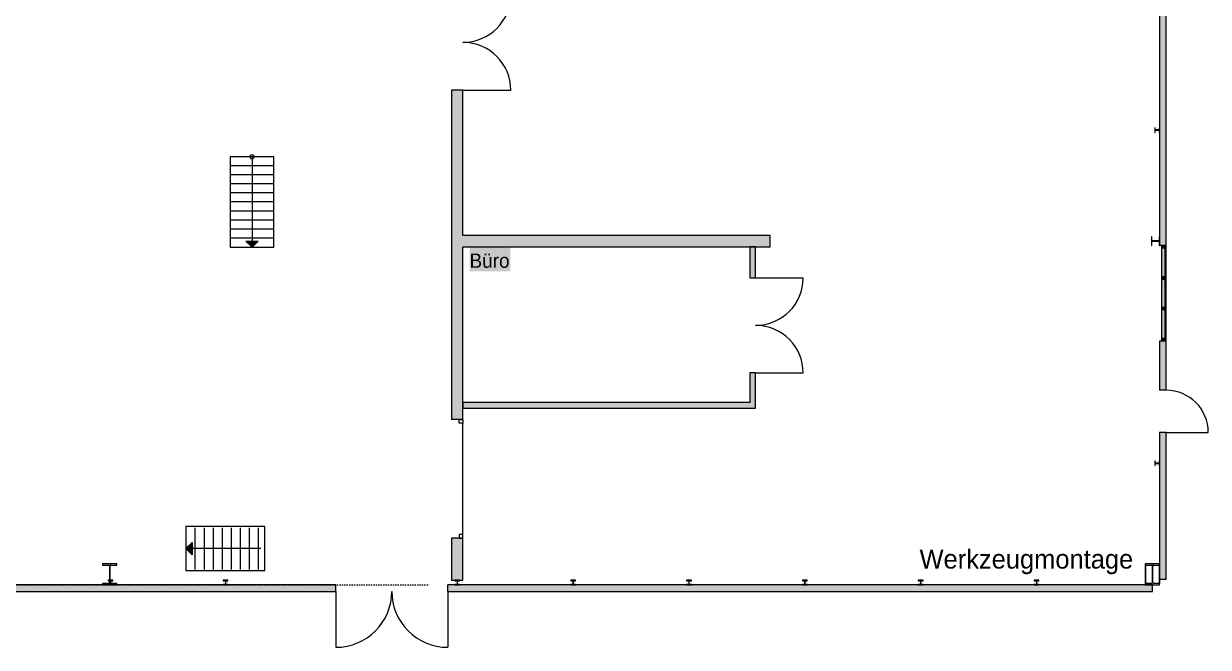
# Model space of a CAD drawing. Header units: inches. Extents: x 57357 to 155319, y 32663 to 109116.
# Drawn here: x 128840 to 153722, y 41598 to 54702 of the extents above; entities that cross this region are included whole.
import ezdxf

# ---------------------------------------------------------------- set-up
doc = ezdxf.new("R2010")
doc.units = ezdxf.units.IN
doc.header["$LTSCALE"] = 300
doc.header["$MEASUREMENT"] = 0
for name, pattern in [('Achse', [0.47, 0.01, -0.16, 0.3]), ('Standardmuster', [0]), ('Wipeout_Contour', [1.01, 0.01, -1])]:
    doc.linetypes.add(name, pattern=pattern)
doc.layers.add('Grundebene', color=7, linetype='Continuous')
doc.styles.add('ARIAL', font='arial.ttf', dxfattribs={"height": 0.2})

# ---------------------------------------------------------------- blocks, each defined once
blk = doc.blocks.new('Color_Area-F37')
at = {"layer": 'Grundebene', "true_color": 0xffffff, "transparency": 33554687}
blk.add_hatch(color=7, dxfattribs=at).paths.add_polyline_path([(152807, 48033), (152747, 48033), (152747, 48093), (152807, 48093)], flags=0)
at = {"layer": 'Grundebene', "color": 18, "linetype": 'Wipeout_Contour', "lineweight": 13, "true_color": 0x000000}
for p, q in [((152747, 48033), (152747, 48093)), ((152747, 48093), (152807, 48093)), ((152807, 48033), (152747, 48033)), ((152807, 48093), (152807, 48033))]:
    blk.add_line(p, q, dxfattribs=at)
blk = doc.blocks.new('Color_Area-F3D')
at = {"layer": 'Grundebene', "true_color": 0xffffff, "transparency": 33554687}
blk.add_hatch(color=7, dxfattribs=at).paths.add_polyline_path([(152747, 50043), (152807, 50043), (152807, 49983), (152747, 49983)], flags=0)
at = {"layer": 'Grundebene', "color": 18, "linetype": 'Wipeout_Contour', "lineweight": 13, "true_color": 0x000000}
for p, q in [((152747, 50043), (152807, 50043)), ((152747, 49983), (152747, 50043)), ((152807, 50043), (152807, 49983)), ((152807, 49983), (152747, 49983))]:
    blk.add_line(p, q, dxfattribs=at)
blk = doc.blocks.new('Color_Area-F43')
at = {"layer": 'Grundebene', "true_color": 0xffffff, "transparency": 33554687}
blk.add_hatch(color=7, dxfattribs=at).paths.add_polyline_path([(152807, 48686), (152807, 48093), (152747, 48093), (152747, 48686)], flags=0)
at = {"layer": 'Grundebene', "color": 18, "linetype": 'Wipeout_Contour', "lineweight": 13, "true_color": 0x000000}
for p, q in [((152747, 48093), (152747, 48686)), ((152747, 48686), (152807, 48686)), ((152807, 48686), (152807, 48093)), ((152807, 48093), (152747, 48093))]:
    blk.add_line(p, q, dxfattribs=at)
blk = doc.blocks.new('Color_Area-F49')
at = {"layer": 'Grundebene', "true_color": 0xffffff, "transparency": 33554687}
blk.add_hatch(color=7, dxfattribs=at).paths.add_polyline_path([(152807, 48716), (152807, 48686), (152747, 48686), (152747, 48716)], flags=0)
at = {"layer": 'Grundebene', "color": 18, "linetype": 'Wipeout_Contour', "lineweight": 13, "true_color": 0x000000}
for p, q in [((152747, 48686), (152747, 48716)), ((152747, 48716), (152807, 48716)), ((152807, 48686), (152747, 48686)), ((152807, 48716), (152807, 48686))]:
    blk.add_line(p, q, dxfattribs=at)
blk = doc.blocks.new('Color_Area-F4F')
at = {"layer": 'Grundebene', "true_color": 0xffffff, "transparency": 33554687}
blk.add_hatch(color=7, dxfattribs=at).paths.add_polyline_path([(152807, 49329), (152807, 48746), (152747, 48746), (152747, 49329)], flags=0)
at = {"layer": 'Grundebene', "color": 18, "linetype": 'Wipeout_Contour', "lineweight": 13, "true_color": 0x000000}
for p, q in [((152747, 48746), (152747, 49329)), ((152747, 49329), (152807, 49329)), ((152807, 49329), (152807, 48746)), ((152807, 48746), (152747, 48746))]:
    blk.add_line(p, q, dxfattribs=at)
blk = doc.blocks.new('Color_Area-F55')
at = {"layer": 'Grundebene', "true_color": 0xffffff, "transparency": 33554687}
blk.add_hatch(color=7, dxfattribs=at).paths.add_polyline_path([(152807, 48746), (152807, 48716), (152747, 48716), (152747, 48746)], flags=0)
at = {"layer": 'Grundebene', "color": 18, "linetype": 'Wipeout_Contour', "lineweight": 13, "true_color": 0x000000}
for p, q in [((152747, 48716), (152747, 48746)), ((152747, 48746), (152807, 48746)), ((152807, 48716), (152747, 48716)), ((152807, 48746), (152807, 48716))]:
    blk.add_line(p, q, dxfattribs=at)
blk = doc.blocks.new('Color_Area-F5B')
at = {"layer": 'Grundebene', "true_color": 0xffffff, "transparency": 33554687}
blk.add_hatch(color=7, dxfattribs=at).paths.add_polyline_path([(152807, 49359), (152807, 49329), (152747, 49329), (152747, 49359)], flags=0)
at = {"layer": 'Grundebene', "color": 18, "linetype": 'Wipeout_Contour', "lineweight": 13, "true_color": 0x000000}
for p, q in [((152747, 49329), (152747, 49359)), ((152747, 49359), (152807, 49359)), ((152807, 49329), (152747, 49329)), ((152807, 49359), (152807, 49329))]:
    blk.add_line(p, q, dxfattribs=at)
blk = doc.blocks.new('Color_Area-F61')
at = {"layer": 'Grundebene', "true_color": 0xffffff, "transparency": 33554687}
blk.add_hatch(color=7, dxfattribs=at).paths.add_polyline_path([(152807, 49983), (152807, 49389), (152747, 49389), (152747, 49983)], flags=0)
at = {"layer": 'Grundebene', "color": 18, "linetype": 'Wipeout_Contour', "lineweight": 13, "true_color": 0x000000}
for p, q in [((152747, 49389), (152747, 49983)), ((152747, 49983), (152807, 49983)), ((152807, 49983), (152807, 49389)), ((152807, 49389), (152747, 49389))]:
    blk.add_line(p, q, dxfattribs=at)
blk = doc.blocks.new('Color_Area-F67')
at = {"layer": 'Grundebene', "true_color": 0xffffff, "transparency": 33554687}
blk.add_hatch(color=7, dxfattribs=at).paths.add_polyline_path([(152807, 49389), (152807, 49359), (152747, 49359), (152747, 49389)], flags=0)
at = {"layer": 'Grundebene', "color": 18, "linetype": 'Wipeout_Contour', "lineweight": 13, "true_color": 0x000000}
for p, q in [((152747, 49359), (152747, 49389)), ((152747, 49389), (152807, 49389)), ((152807, 49359), (152747, 49359)), ((152807, 49389), (152807, 49359))]:
    blk.add_line(p, q, dxfattribs=at)
blk = doc.blocks.new('Color_Area-2436')
at = {"layer": 'Grundebene', "true_color": 0x000000, "transparency": 33554687}
h = blk.add_hatch(color=18, dxfattribs=at)
h.paths.add_polyline_path([(138067, 46740), (138067, 46620), (144214, 46620), (144214, 47362), (144094, 47362), (144094, 46740)], flags=0)
h.paths.add_polyline_path([(144214, 49362), (144214, 50013), (144094, 50013), (144094, 49362)], flags=0)
at = {"layer": 'Grundebene', "color": 18, "linetype": 'Continuous', "lineweight": 13, "true_color": 0x000000}
for points in [[(144214, 49362), (144214, 50013), (144094, 50013), (144094, 49362), (144214, 49362)], [(138067, 46740), (138067, 46620), (144214, 46620), (144214, 47362), (144094, 47362), (144094, 46740), (138067, 46740)]]:
    blk.add_lwpolyline(points, dxfattribs=at)
blk = doc.blocks.new('door-2439')
at = {"layer": 'Grundebene', "color": 18, "linetype": 'Standardmuster', "lineweight": 13, "true_color": 0x000000}
for p, q in [((144214, 49362), (145214, 49362)), ((144214, 47362), (145214, 47362))]:
    blk.add_line(p, q, dxfattribs=at)
for centre, start, end in [((144214, 49362), 270, 0), ((144214, 47362), 0, 90)]:
    blk.add_arc(centre, 1000, start, end, dxfattribs=at)

msp = doc.modelspace()

# ---------------------------------------------------------------- hatches: boundary and pattern name
at = {"layer": 'Grundebene', "true_color": 0x000000, "transparency": 33554687}
for points in [[(152837, 50043), (152837, 55033), (152697, 55033), (152697, 50043)], [(137827, 46388), (137827, 53303), (138067, 53303), (138067, 46388)], [(133507, 50135), (133637, 50005), (133767, 50135)], [(144517, 50013), (138067, 50013), (138067, 50253), (144517, 50253)], [(152697, 46998), (152697, 48033), (152837, 48033), (152837, 46998)], [(152697, 43033), (152697, 46113), (152837, 46113), (152837, 43033)], [(132377, 43803), (132247, 43673), (132377, 43543)], [(137827, 43008), (137827, 43888), (138067, 43888), (138067, 43008)], [(81847, 42913), (135397, 42913), (135397, 42773), (81847, 42773)], [(137747, 42773), (152547, 42773), (152547, 42913), (137747, 42913)]]:
    msp.add_hatch(color=18, dxfattribs=at).paths.add_polyline_path(points, flags=0)

# ---------------------------------------------------------------- linework, layer by layer
at = {"layer": 'Grundebene', "color": 18, "linetype": 'Continuous', "lineweight": 13, "true_color": 0x000000}
for p, q in [((152697, 55033), (152697, 50043)), ((152837, 50043), (152837, 55033)), ((138017, 53303), (137827, 53303)), ((137827, 53303), (137827, 46388)), ((138067, 53303), (138017, 53303)), ((138067, 53303), (138017, 53303)), ((138067, 50253), (138067, 53303)), ((138067, 53303), (139072, 53303)), ((152607, 52516), (152597, 52516)), ((152597, 52516), (152597, 52416)), ((152607, 52475), (152607, 52516)), ((152697, 52516), (152687, 52516)), ((152687, 52516), (152687, 52475)), ((152697, 52416), (152697, 52516)), ((152597, 52416), (152607, 52416)), ((152607, 52416), (152607, 52457)), ((152681, 52469), (152613, 52469)), ((152613, 52463), (152681, 52463)), ((152687, 52457), (152687, 52416)), ((152687, 52416), (152697, 52416)), ((133177, 51905), (133177, 50005)), ((134097, 51905), (133177, 51905)), ((133637, 51905), (133637, 50135)), ((134097, 50005), (134097, 51905)), ((134073, 51715), (133196, 51715)), ((134073, 51525), (133196, 51525)), ((134073, 51335), (133196, 51335)), ((134073, 51145), (133196, 51145)), ((134073, 50955), (133196, 50955)), ((134073, 50765), (133196, 50765)), ((134073, 50575), (133196, 50575)), ((134073, 50385), (133196, 50385)), ((134073, 50195), (133196, 50195)), ((133637, 50005), (133507, 50135)), ((133507, 50135), (133767, 50135)), ((133637, 50005), (133767, 50135)), ((144517, 50253), (138067, 50253)), ((144517, 50013), (144517, 50253)), ((152535, 50223), (152526, 50223)), ((152526, 50223), (152526, 50043)), ((152526, 50043), (152535, 50043)), ((152535, 50142), (152535, 50223)), ((152535, 50043), (152535, 50124)), ((152682, 50136), (152541, 50136)), ((152541, 50130), (152682, 50130)), ((152697, 50223), (152688, 50223)), ((152688, 50223), (152688, 50142)), ((152688, 50124), (152688, 50043)), ((152688, 50043), (152697, 50043)), ((152697, 50043), (152697, 50223)), ((152747, 50043), (152697, 50043)), ((152807, 50043), (152747, 50043)), ((152747, 49983), (152747, 50043)), ((152807, 50043), (152747, 50043)), ((152837, 50043), (152807, 50043)), ((152807, 50043), (152807, 49983)), ((152837, 48033), (152837, 50043)), ((133177, 50005), (134097, 50005)), ((138067, 50013), (144517, 50013)), ((138067, 46388), (138067, 50013)), ((152807, 49983), (152747, 49983)), ((152747, 49389), (152747, 49983)), ((152807, 49983), (152807, 49389)), ((152747, 49359), (152747, 49389)), ((152747, 49389), (152807, 49389)), ((152747, 49329), (152747, 49359)), ((152747, 49359), (152807, 49359)), ((152807, 49359), (152747, 49359)), ((152747, 48746), (152747, 49329)), ((152807, 49329), (152747, 49329)), ((152807, 49389), (152807, 49359)), ((152807, 49359), (152807, 49329)), ((152807, 49329), (152807, 48746)), ((152747, 48716), (152747, 48746)), ((152747, 48746), (152807, 48746)), ((152747, 48686), (152747, 48716)), ((152747, 48716), (152807, 48716)), ((152807, 48716), (152747, 48716)), ((152747, 48093), (152747, 48686)), ((152807, 48686), (152747, 48686)), ((152807, 48746), (152807, 48716)), ((152807, 48716), (152807, 48686)), ((152807, 48686), (152807, 48093)), ((152747, 48033), (152697, 48033)), ((152697, 48033), (152697, 46998)), ((152747, 48033), (152747, 48093)), ((152747, 48093), (152807, 48093)), ((152807, 48033), (152747, 48033)), ((152807, 48033), (152747, 48033)), ((152807, 48093), (152807, 48033)), ((152837, 48033), (152807, 48033)), ((152837, 46998), (152837, 48033)), ((152787, 46998), (152697, 46998)), ((152837, 46998), (152787, 46998)), ((152837, 46998), (152787, 46998)), ((137872, 46388), (137827, 46388)), ((138067, 46388), (137872, 46388)), ((138067, 46388), (137872, 46388)), ((137987, 46308), (137987, 46388)), ((137987, 46388), (138067, 46388)), ((138067, 46308), (137987, 46308)), ((138067, 46388), (138067, 46308)), ((138067, 43968), (138067, 46308)), ((152787, 46113), (152697, 46113)), ((152697, 46113), (152697, 43033)), ((152837, 46113), (152787, 46113)), ((152837, 46113), (152787, 46113)), ((152837, 43033), (152837, 46113)), ((152837, 46113), (153722, 46113)), ((152607, 45516), (152597, 45516)), ((152597, 45516), (152597, 45416)), ((152597, 45416), (152607, 45416)), ((152607, 45475), (152607, 45516)), ((152607, 45416), (152607, 45457)), ((152681, 45469), (152613, 45469)), ((152613, 45463), (152681, 45463)), ((152697, 45516), (152687, 45516)), ((152687, 45516), (152687, 45475)), ((152687, 45457), (152687, 45416)), ((152687, 45416), (152697, 45416)), ((152697, 45416), (152697, 45516)), ((132247, 44133), (132247, 43213)), ((133907, 44133), (132247, 44133)), ((132437, 44109), (132437, 43231)), ((132627, 44109), (132627, 43231)), ((132817, 44109), (132817, 43231)), ((133007, 44109), (133007, 43231)), ((133197, 44109), (133197, 43231)), ((133387, 44109), (133387, 43231)), ((133577, 44109), (133577, 43231)), ((133767, 44109), (133767, 43231)), ((133907, 43213), (133907, 44133)), ((132247, 43673), (132377, 43803)), ((132377, 43803), (132377, 43543)), ((137872, 43888), (137827, 43888)), ((137827, 43888), (137827, 43008)), ((138067, 43888), (137872, 43888)), ((138067, 43888), (137872, 43888)), ((138067, 43968), (137987, 43968)), ((137987, 43968), (137987, 43888)), ((137987, 43888), (138067, 43888)), ((138067, 43888), (138067, 43968)), ((138067, 43008), (138067, 43888)), ((132247, 43673), (132377, 43543)), ((133821, 43673), (132377, 43673)), ((130797, 43353), (130497, 43353)), ((130497, 43353), (130497, 43327)), ((130497, 43327), (130626, 43327)), ((130640, 43313), (130640, 42953)), ((130654, 42953), (130654, 43313)), ((130668, 43327), (130797, 43327)), ((130797, 43327), (130797, 43353)), ((152697, 43353), (152397, 43353)), ((152397, 43353), (152397, 43327)), ((152397, 43327), (152526, 43327)), ((152397, 43327), (152397, 42939)), ((152402, 43327), (152402, 42939)), ((152540, 43313), (152540, 42953)), ((152554, 42953), (152554, 43313)), ((152568, 43327), (152697, 43327)), ((152692, 43327), (152692, 42939)), ((152697, 43327), (152697, 43353)), ((152697, 43327), (152697, 42939)), ((132247, 43213), (133907, 43213)), ((135397, 42913), (81847, 42913)), ((130626, 42939), (130497, 42939)), ((130497, 42939), (130497, 42913)), ((130497, 42913), (130797, 42913)), ((130713, 43008), (130613, 43008)), ((130613, 43008), (130613, 42998)), ((130613, 42998), (130654, 42998)), ((130654, 42918), (130613, 42918)), ((130613, 42918), (130613, 42908)), ((130613, 42908), (130713, 42908)), ((130660, 42992), (130660, 42924)), ((130666, 42924), (130666, 42992)), ((130797, 42939), (130668, 42939)), ((130672, 42998), (130713, 42998)), ((130713, 42918), (130672, 42918)), ((130713, 42998), (130713, 43008)), ((130713, 42908), (130713, 42918)), ((130797, 42913), (130797, 42939)), ((133130, 43008), (133030, 43008)), ((133030, 43008), (133030, 42998)), ((133030, 42998), (133071, 42998)), ((133071, 42918), (133030, 42918)), ((133030, 42918), (133030, 42908)), ((133030, 42908), (133130, 42908)), ((133077, 42992), (133077, 42924)), ((133083, 42924), (133083, 42992)), ((133089, 42998), (133130, 42998)), ((133130, 42918), (133089, 42918)), ((133130, 42998), (133130, 43008)), ((133130, 42908), (133130, 42918)), ((135397, 42823), (135397, 42913)), ((135397, 42773), (135397, 42823)), ((135397, 42773), (135397, 42823)), ((137747, 42823), (137747, 42913)), ((152547, 42913), (137747, 42913)), ((137747, 42773), (137747, 42823)), ((137747, 42773), (137747, 42823)), ((137827, 43008), (138067, 43008)), ((137997, 43008), (137897, 43008)), ((137897, 43008), (137897, 42998)), ((137897, 42998), (137938, 42998)), ((137938, 42918), (137897, 42918)), ((137897, 42918), (137897, 42908)), ((137897, 42908), (137997, 42908)), ((137944, 42992), (137944, 42924)), ((137950, 42924), (137950, 42992)), ((137956, 42998), (137997, 42998)), ((137997, 42918), (137956, 42918)), ((137997, 42998), (137997, 43008)), ((137997, 42908), (137997, 42918)), ((140431, 43008), (140331, 43008)), ((140331, 43008), (140331, 42998)), ((140331, 42998), (140372, 42998)), ((140372, 42918), (140331, 42918)), ((140331, 42918), (140331, 42908)), ((140331, 42908), (140431, 42908)), ((140378, 42992), (140378, 42924)), ((140384, 42924), (140384, 42992)), ((140390, 42998), (140431, 42998)), ((140431, 42918), (140390, 42918)), ((140431, 42998), (140431, 43008)), ((140431, 42908), (140431, 42918)), ((142864, 43008), (142764, 43008)), ((142764, 43008), (142764, 42998)), ((142764, 42998), (142805, 42998)), ((142805, 42918), (142764, 42918)), ((142764, 42918), (142764, 42908)), ((142764, 42908), (142864, 42908)), ((142811, 42992), (142811, 42924)), ((142817, 42924), (142817, 42992)), ((142823, 42998), (142864, 42998)), ((142864, 42918), (142823, 42918)), ((142864, 42998), (142864, 43008)), ((142864, 42908), (142864, 42918)), ((145297, 43008), (145197, 43008)), ((145197, 43008), (145197, 42998)), ((145197, 42998), (145238, 42998)), ((145238, 42918), (145197, 42918)), ((145197, 42918), (145197, 42908)), ((145197, 42908), (145297, 42908)), ((145244, 42992), (145244, 42924)), ((145250, 42924), (145250, 42992)), ((145256, 42998), (145297, 42998)), ((145297, 42918), (145256, 42918)), ((145297, 42998), (145297, 43008)), ((145297, 42908), (145297, 42918)), ((147731, 43008), (147631, 43008)), ((147631, 43008), (147631, 42998)), ((147631, 42998), (147672, 42998)), ((147672, 42918), (147631, 42918)), ((147631, 42918), (147631, 42908)), ((147631, 42908), (147731, 42908)), ((147678, 42992), (147678, 42924)), ((147684, 42924), (147684, 42992)), ((147690, 42998), (147731, 42998)), ((147731, 42918), (147690, 42918)), ((147731, 42998), (147731, 43008)), ((147731, 42908), (147731, 42918)), ((150164, 43008), (150064, 43008)), ((150064, 43008), (150064, 42998)), ((150064, 42998), (150105, 42998)), ((150105, 42918), (150064, 42918)), ((150064, 42918), (150064, 42908)), ((150064, 42908), (150164, 42908)), ((150111, 42992), (150111, 42924)), ((150117, 42924), (150117, 42992)), ((150123, 42998), (150164, 42998)), ((150164, 42918), (150123, 42918)), ((150164, 42998), (150164, 43008)), ((150164, 42908), (150164, 42918)), ((152526, 42939), (152397, 42939)), ((152397, 42939), (152397, 42913)), ((152397, 42913), (152697, 42913)), ((152547, 42773), (152547, 42913)), ((152697, 42939), (152568, 42939)), ((152697, 43033), (152837, 43033)), ((152697, 42913), (152697, 42939)), ((81847, 42773), (135397, 42773)), ((135397, 42773), (135397, 41598)), ((137747, 42773), (152547, 42773)), ((137747, 42773), (137747, 41598))]:
    msp.add_line(p, q, dxfattribs=at)
at = {"layer": 'Grundebene', "color": 18, "linetype": 'Achse', "lineweight": 13, "true_color": 0x000000}
msp.add_line((123397, 42913), (137397, 42913), dxfattribs=at)
at = {"layer": 'Grundebene', "color": 18, "linetype": 'Wipeout_Contour', "lineweight": 13, "true_color": 0x000000}
for points in [[(152807, 50043), (152807, 49983), (152747, 49983), (152747, 50043), (152807, 50043)], [(152807, 49389), (152747, 49389), (152747, 49983), (152807, 49983), (152807, 49389)], [(152807, 49359), (152747, 49359), (152747, 49389), (152807, 49389), (152807, 49359)], [(152807, 49329), (152747, 49329), (152747, 49359), (152807, 49359), (152807, 49329)], [(152807, 48746), (152747, 48746), (152747, 49329), (152807, 49329), (152807, 48746)], [(152807, 48716), (152747, 48716), (152747, 48746), (152807, 48746), (152807, 48716)], [(152807, 48686), (152747, 48686), (152747, 48716), (152807, 48716), (152807, 48686)], [(152807, 48093), (152747, 48093), (152747, 48686), (152807, 48686), (152807, 48093)], [(152747, 48033), (152747, 48093), (152807, 48093), (152807, 48033), (152747, 48033)]]:
    msp.add_lwpolyline(points, dxfattribs=at)
at = {"layer": 'Grundebene', "color": 18, "linetype": 'Continuous', "lineweight": 13, "true_color": 0x000000}
msp.add_circle((133637, 51905), 43.5, dxfattribs=at)
for centre, radius, start, end in [((138067, 55313), 1005, 270, 0), ((138067, 53303), 1005, 360, 90), ((152613, 52475), 6, 180, 270), ((152613, 52457), 6, 90, 180), ((152681, 52475), 6, 270, 0), ((152681, 52457), 6, 0, 90), ((152541, 50142), 6, 180, 270), ((152541, 50124), 6, 90, 180), ((152682, 50142), 6, 270, 0), ((152682, 50124), 6, 360, 90), ((152837, 46113), 885, 0, 90), ((152613, 45475), 6, 180, 270), ((152613, 45457), 6, 90, 180), ((152681, 45475), 6, 270, 0), ((152681, 45457), 6, 360, 90), ((130626, 43313), 14, 360, 90), ((130668, 43313), 14, 90, 180), ((152526, 43313), 14, 360, 90), ((152568, 43313), 14, 90, 180), ((130626, 42953), 14, 270, 360), ((130654, 42992), 6, 360, 90), ((130668, 42953), 14, 180, 270), ((130654, 42924), 6, 270, 0), ((130672, 42992), 6, 90, 180), ((130672, 42924), 6, 180, 270), ((133071, 42992), 6, 360, 90), ((133071, 42924), 6, 270, 0), ((133089, 42992), 6, 90, 180), ((133089, 42924), 6, 180, 270), ((137938, 42992), 6, 360, 90), ((137938, 42924), 6, 270, 0), ((137956, 42992), 6, 90, 180), ((137956, 42924), 6, 180, 270), ((140372, 42992), 6, 360, 90), ((140372, 42924), 6, 270, 0), ((140390, 42992), 6, 90, 180), ((140390, 42924), 6, 180, 270), ((142805, 42992), 6, 360, 90), ((142805, 42924), 6, 270, 0), ((142823, 42992), 6, 90, 180), ((142823, 42924), 6, 180, 270), ((145238, 42992), 6, 360, 90), ((145238, 42924), 6, 270, 0), ((145256, 42992), 6, 90, 180), ((145256, 42924), 6, 180, 270), ((147672, 42992), 6, 360, 90), ((147672, 42924), 6, 270, 0), ((147690, 42992), 6, 90, 180), ((147690, 42924), 6, 180, 270), ((150105, 42992), 6, 360, 90), ((150105, 42924), 6, 270, 0), ((150123, 42992), 6, 90, 180), ((150123, 42924), 6, 180, 270), ((152526, 42953), 14, 270, 360), ((152568, 42953), 14, 180, 270), ((135397, 42773), 1175, 270, 360), ((137747, 42773), 1175, 180, 270)]:
    msp.add_arc(centre, radius, start, end, dxfattribs=at)
at = {"layer": 'Grundebene', "color": 7, "true_color": 0xffffff}
msp.add_solid([(138204, 50020), (139060, 50020), (138204, 49497), (139060, 49497)], dxfattribs=at)

# ---------------------------------------------------------------- block references
at = {"layer": 'Grundebene'}
for name in ['Color_Area-F3D', 'Color_Area-2436', 'Color_Area-F61', 'door-2439', 'Color_Area-F67', 'Color_Area-F5B', 'Color_Area-F4F', 'Color_Area-F55', 'Color_Area-F49', 'Color_Area-F43', 'Color_Area-F37']:
    msp.add_blockref(name, (0, 0), dxfattribs=at)

# ---------------------------------------------------------------- texts
at = {"layer": 'Grundebene', "color": 18, "lineweight": 18, "true_color": 0x000000, "style": 'ARIAL'}
for s, height, width, p in [('Büro', 300, 0.950458, (138204, 49572)), ('Werkzeugmontage', 400, 0.957085, (147657, 43252))]:
    msp.add_text(s, height=height, dxfattribs=dict(at, width=width)).set_placement(p)

doc.saveas('drawing.dxf')
